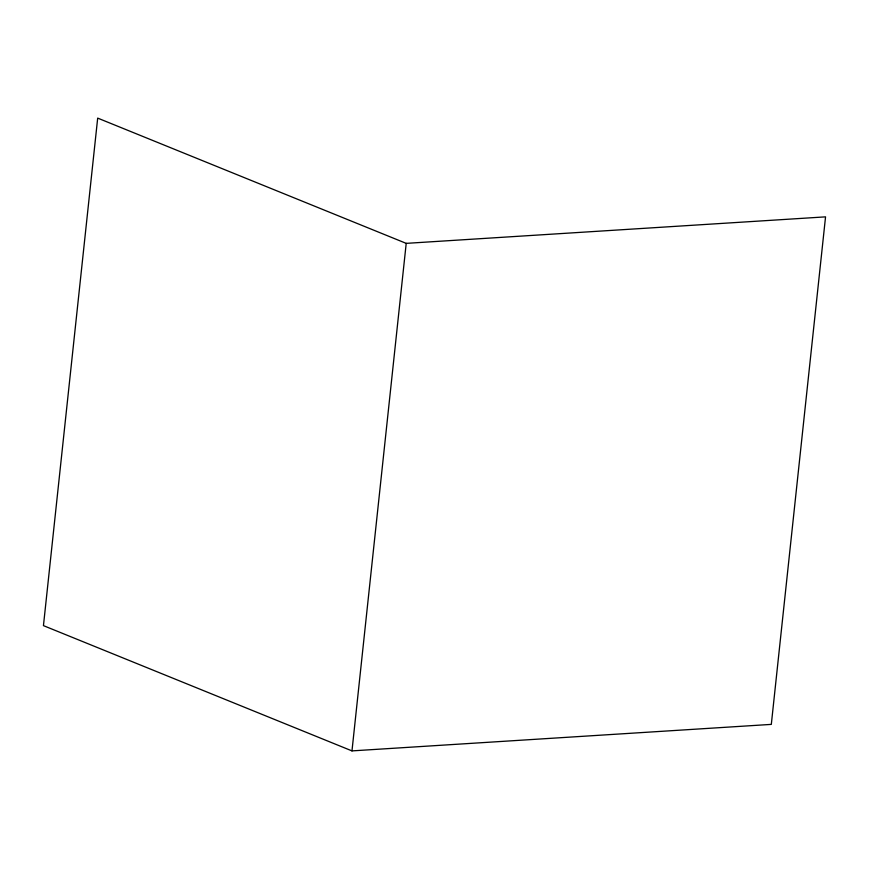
<?xml version="1.0" encoding="UTF-8"?>
<svg xmlns="http://www.w3.org/2000/svg" width="869" height="869" viewBox="0 0 869 869"><rect width="100%" height="100%" fill="white"/><g stroke="black" fill="none" stroke-linecap="round" stroke-linejoin="round"><path stroke-width="1.3" d="M351.978 750.892L406.214 243.363L97.686 118.108L43.45 625.637L351.978 750.892L771.314 724.388L825.55 216.859L406.214 243.363"/></g></svg>
